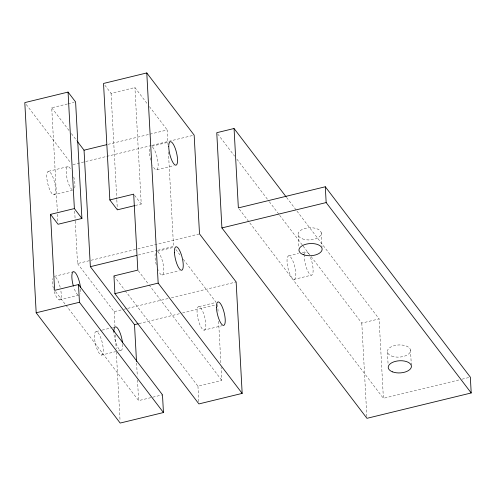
<?xml version="1.0" encoding="UTF-8"?>
<svg xmlns="http://www.w3.org/2000/svg" width="496" height="496" viewBox="0 0 496 496"><rect width="100%" height="100%" fill="white"/><g stroke="black" fill="none" stroke-linecap="round" stroke-linejoin="round"><path stroke-width="0.37" stroke-dasharray="2.48 1.86" d="M57.331 211.153L51.733 107.775L67.394 103.968M68.144 103.788L74.109 102.337M104.861 85.2L111.061 93.347L134.918 87.55L147.56 104.141M108.023 144.355L149.24 134.335M149.99 134.149L167.226 129.958L168.02 144.615M72.931 164.616L84.977 161.684M85.734 161.504L151.243 145.57M151.993 145.384L194.159 135.129M48.496 171.325L67.896 166.606M152.055 146.184L167.722 142.377M53.828 194.847A12.078 3.453 76.3 0 0 52.867 177.06A12.078 3.453 76.3 0 0 46.798 177.351A12.078 3.453 76.3 0 0 53.828 194.847L72.484 190.315M156.934 169.725L174.096 165.552M135.265 205.487L141.23 204.036L134.918 87.55M75.231 221.129L77.525 263.568L137.014 249.104M137.764 248.918L199.51 233.901M138.316 255.012L157.046 250.461M157.796 250.275L173.538 246.45L168.398 151.559M73.588 271.696L54.188 276.415A12.078 3.453 76.3 0 1 60.214 287.395M157.517 251.286L173.935 247.293M59.52 299.944L78.92 295.225M162.105 274.995L179.267 270.822M288.759 255.849L298.542 253.468M302.3 252.557L306.063 251.639M77.525 263.568L114.154 311.649L123.188 309.448M123.938 309.268L126.951 308.537M127.708 308.351L168.367 298.462M171.38 297.73L236.139 281.982M294.091 279.378A12.078 3.453 76.3 0 0 293.13 261.584A12.078 3.453 76.3 0 0 287.06 261.876A12.078 3.453 76.3 0 0 294.091 279.378L311.395 275.168M96.193 331.551L101.413 330.28M102.157 330.1L111.86 327.744M112.604 327.558L114.843 327.019M198.902 306.609L216.064 302.43M139.01 323.559L179.478 313.714M182.472 312.988L215.45 304.966M101.519 355.08A12.078 3.453 76.3 0 0 100.558 337.286A12.078 3.453 76.3 0 0 94.488 337.584A12.078 3.453 76.3 0 0 101.519 355.08L115.698 351.633M118.687 350.908L120.925 350.362M203.98 330.131A12.078 3.453 76.3 0 0 203.286 312.709A12.078 3.453 76.3 0 0 197.055 312.269A12.078 3.453 76.3 0 0 203.98 330.131L221.886 325.773M311.104 256.556L361.795 323.107L379.099 318.897L383.396 398.307L459.104 379.899M65.887 305.139L138.626 400.625L152.049 397.358M152.799 397.178L162.49 394.822M125.215 290.706L197.954 386.198L221.811 380.395L221.104 367.35M462.098 379.167L469.594 377.344M286.632 197.513L296.484 210.453M296.955 211.067L379.099 318.897M217.694 133.939L234.596 156.122M236.939 159.204L268.857 201.103M269.328 201.717L279.186 214.656M279.651 215.276L302.653 245.464M303.124 246.084L310.632 255.942M239.301 209.145L383.396 398.307M149.432 106.603L167.226 129.958M134.577 195.312L141.23 204.036M175.857 249.5L180.507 255.601M183.297 259.265L215.834 301.977M51.733 107.775L69.527 131.136M71.399 133.591L77.023 140.969M26.207 104.451L70.773 162.948M138.279 270.735L148.602 284.289M149.073 284.909L221.811 380.395M113.95 275.925L124.744 290.092M55.564 291.586L65.416 304.519M410.496 349.922L411.314 364.969M387.432 352.148L388.083 364.188M361.795 323.107L366.866 416.783M321.216 232.717L321.991 247.014M298.152 234.943L298.846 247.74M217.694 304.42L218.066 311.327M218.612 321.303L220.937 364.281M197.954 386.198L198.871 403.143M136.592 363.022L137.299 376.067M137.504 379.905L138.626 400.625M111.061 93.347L116.789 199.039M116.827 199.814L117.372 209.839M114.154 311.649L114.948 326.349M115.407 334.862L116.163 348.787M116.331 351.881L120.057 420.744M74.685 211.098L75.187 220.354M57.499 214.241L57.964 222.723M310.428 257.374A12.078 3.453 76.3 0 1 312.92 272.943A12.078 3.453 76.3 0 1 307.756 271.095A12.078 3.453 76.3 0 1 304.364 255.204M304.432 254.504A12.078 3.453 76.3 0 1 309.324 254.969M152.508 147.089A12.078 3.453 76.3 0 1 158.15 164.901A12.078 3.453 76.3 0 1 152.706 165.683M150.71 160.158A12.078 3.453 76.3 0 1 149.885 147.467M60.927 291.059A12.078 3.453 76.3 0 1 59.235 299.919A12.078 3.453 76.3 0 1 53.649 289.577M53.351 288.35A12.078 3.453 76.3 0 1 52.663 278.64M157.771 251.825A12.078 3.453 76.3 0 1 163.804 268.962A12.078 3.453 76.3 0 1 158.844 271.672M158.28 270.525A12.078 3.453 76.3 0 1 157.734 269.26M156.234 264.628A12.078 3.453 76.3 0 1 155.378 253.127M122.624 344.329A12.078 3.453 76.3 0 1 118.811 348.868A12.078 3.453 76.3 0 1 113.888 332.866M77.922 294.866A12.078 3.453 76.3 0 1 73.792 287.401M80.625 289.193A12.078 3.453 76.3 0 1 80.315 293.564M72.23 189.776A12.078 3.453 76.3 0 1 66.197 172.633A12.078 3.453 76.3 0 1 71.157 169.93M73.774 176.973A12.078 3.453 76.3 0 1 74.623 188.468M302.424 238.867A11.613 6.088 -3.1 0 0 321.154 234.31A11.613 6.088 -3.1 0 0 305.486 228.315A11.613 6.088 -3.1 0 0 302.424 238.867M391.697 356.066A11.613 6.082 -3.1 0 0 410.434 351.515A11.613 6.082 -3.1 0 0 394.766 345.52A11.613 6.082 -3.1 0 0 391.697 356.066"/><path stroke-width="0.74" d="M81.908 218.463L75.603 101.971L68.064 92.082L24.8 102.604L36.183 312.79L120.187 423.063L163.451 412.542L162.49 394.822L78.492 284.549L54.622 290.352L50.511 214.377L74.375 208.574L81.908 218.463L58.044 224.266L50.511 214.377M109.839 199.95L133.691 194.147L137.807 270.122L113.95 275.925L114.911 293.644L198.915 403.918L242.172 393.396L236.139 281.982L199.51 233.901L194.159 135.129L146.785 72.937L103.528 83.458L109.839 199.95L117.372 209.839L134.521 205.673M77.488 141.583L84.041 150.189L106.522 144.72M234.062 128.501L216.758 132.705L221.91 227.924L366.953 418.32L471.2 392.968L470.344 377.165L325.308 186.769L238.359 207.911L234.062 128.501L286.161 196.893M221.91 227.924L326.163 202.573L471.2 392.968M84.041 150.189L90.353 266.681L136.815 255.378M36.183 312.79L79.447 302.269L163.451 412.542M114.911 293.644L158.168 283.123L242.172 393.396M90.353 266.681L134.509 324.651L138.26 323.739M325.308 186.769L326.163 202.573M146.785 72.937L158.168 283.123M134.509 324.651L136.505 361.485M68.064 92.082L74.375 208.574M78.492 284.549L79.447 302.269M113.863 332.208A12.078 3.453 76.3 0 1 117.558 328.141A12.078 3.453 76.3 0 1 122.512 342.941M73.383 286.074A12.078 3.453 76.3 0 1 73.923 271.734A12.078 3.453 76.3 0 1 80.513 287.804M303.279 254.671A11.613 6.088 -3.1 0 0 322.009 250.114A11.613 6.088 -3.1 0 0 306.342 244.119A11.613 6.088 -3.1 0 0 303.279 254.671M392.553 371.87A11.613 6.082 -3.1 0 0 411.289 367.319A11.613 6.082 -3.1 0 0 395.622 361.324A11.613 6.082 -3.1 0 0 392.553 371.87M168.745 146.655A12.078 3.453 76.3 0 0 175.435 165.137A12.078 3.453 76.3 0 0 175.262 148.465A12.078 3.453 76.3 0 0 168.745 146.655M174.474 252.78A12.078 3.453 76.3 0 0 181.505 270.277A12.078 3.453 76.3 0 0 180.544 252.483A12.078 3.453 76.3 0 0 174.474 252.78M216.454 307.551A12.078 3.453 76.3 0 0 223.38 325.413A12.078 3.453 76.3 0 0 222.685 307.991A12.078 3.453 76.3 0 0 216.454 307.551"/></g></svg>
